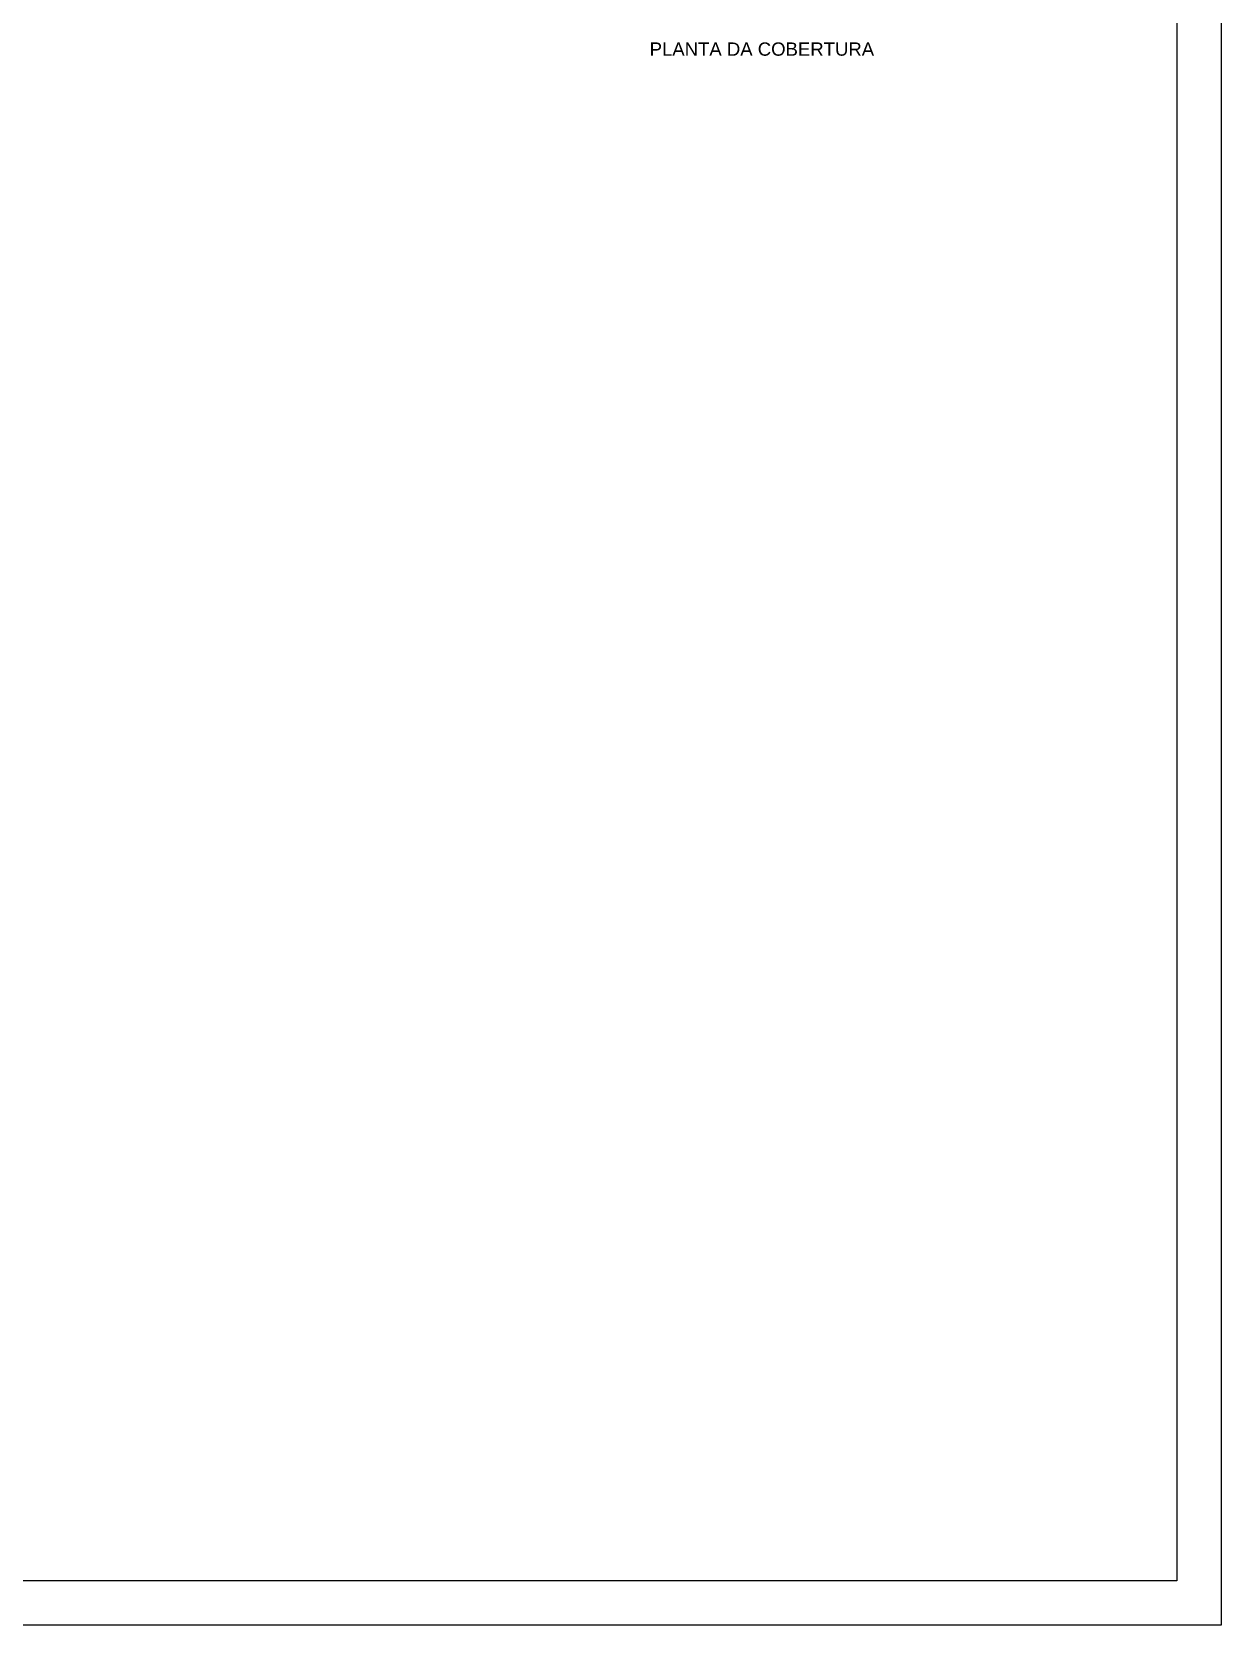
# Model space of a CAD drawing. Extents: x -23 to 90, y 6 to 84.
# Drawn here: x 63.52 to 90.41, y 5.56 to 41.58 of the extents above; entities that cross this region are included whole.
import ezdxf

# ---------------------------------------------------------------- set-up
doc = ezdxf.new("R2010")
doc.units = 0
doc.header["$MEASUREMENT"] = 0
doc.layers.get('0').update_dxf_attribs({"linetype": 'CONTINUOUS'})
doc.layers.add('TEXTO1', color=5, linetype='CONTINUOUS')
doc.styles.get("Standard").update_dxf_attribs({"font": 'swissl.ttf'})

msp = doc.modelspace()

# ---------------------------------------------------------------- linework, layer by layer
for p, q in [((90.408, 84.427), (90.408, 5.558)), ((90.408, 5.558), (-23.303, 5.558))]:
    msp.add_line(p, q)
at = {"color": 6}
for p, q in [((89.408, 83.427), (89.408, 6.558)), ((89.408, 6.558), (-20.803, 6.558))]:
    msp.add_line(p, q, dxfattribs=at)

# ---------------------------------------------------------------- texts
at = {"layer": 'TEXTO1'}
msp.add_text('PLANTA DA COBERTURA', height=0.3, dxfattribs=at).set_placement((77.485, 41.042))

doc.saveas('drawing.dxf')
